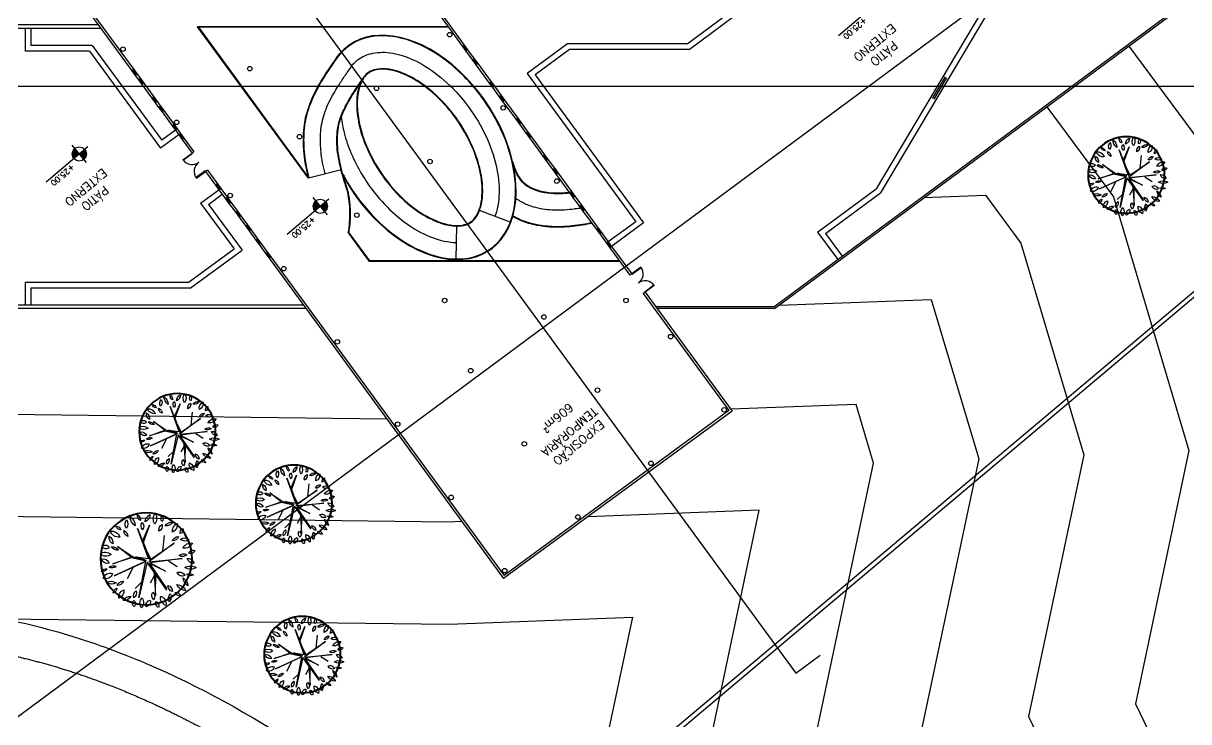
# Model space of a CAD drawing. Header units: millimetres. Extents: x 55520 to 96084, y -58491 to -49645.
# Drawn here: x 59529.3 to 59632.2, y -58314.1 to -58252.5 of the extents above; entities that cross this region are included whole.
import ezdxf
from ezdxf.enums import TextEntityAlignment as Align

# ---------------------------------------------------------------- set-up
doc = ezdxf.new("R2010")
doc.units = ezdxf.units.MM
for name, color, linetype in [('Alvenaria Corte', 30, 'Continuous'), ('Alvenaria Vista', 40, 'Continuous'), ('ARQ-COTAS', 1, 'Continuous'), ('ARQ-SÍMBOLOS', 2, 'Continuous'), ('ARQ-TEXTO2', 2, 'Continuous'), ('ARQ-TEXTO3', 3, 'Continuous'), ('Caminhos Principais', 13, 'Continuous'), ('Cinza', 9, 'Continuous'), ('Curvas de Nível', 10, 'Continuous'), ('Esquadrias', 241, 'Continuous'), ('Linha Fina', 100, 'Continuous'), ('Pilares', 181, 'Continuous'), ('Árvores Existentes', 114, 'Continuous')]:
    doc.layers.add(name, color=color, linetype=linetype)
doc.styles.add('ROMANS', font='romans.shx')

# ---------------------------------------------------------------- blocks, each defined once
blk = doc.blocks.new('tree 17')
at = {"color": 0, "linetype": 'ByBlock'}
for p, q in [((-0.215, 1.813), (-0.082, 0.152)), ((-0.033, 0.269), (-0.182, 1.747)), ((-0.182, 1.747), (-0.149, 0.772)), ((-0.082, 0.152), (-1.511, 1.221)), ((-1.511, 1.221), (-0.099, 0.075)), ((-0.149, 0.772), (-0.808, 1.664)), ((-0.808, 1.664), (-0.082, 0.822)), ((0.765, 0.778), (0.909, 1.26)), ((-0.89, 0.728), (-1.344, 0.756)), ((-0.082, 0.822), (-0.619, 1.038)), ((0.327, 1.071), (-0.033, 0.269)), ((0.001, 0.186), (1.346, 1.116)), ((1.346, 1.116), (0.017, 0.269)), ((0.017, 0.269), (0.327, 1.071)), ((-0.099, 0.075), (-1.738, -0.385)), ((-1.738, -0.385), (-0.082, 0.075)), ((-0.719, -0.113), (-1.344, 0.152)), ((-0.082, 0.075), (-0.542, -0.512)), ((-0.431, -0.496), (-0.049, 0.058)), ((-0.049, 0.058), (-0.326, -0.401)), ((-0.326, -0.401), (0.084, 0.058)), ((1.54, 0.285), (0.001, 0.186)), ((0.084, 0.058), (0.626, -1.404)), ((0.626, -1.404), (0.1, 0.136)), ((0.1, 0.136), (0.444, -0.795)), ((0.15, 0.152), (1.54, 0.285)), ((0.361, -0.684), (0.15, 0.152)), ((0.865, 0.224), (1.418, -0.302)), ((-0.542, -0.512), (-1.411, -0.878)), ((-1.411, -0.878), (-0.509, -0.545)), ((-0.686, -1.37), (-0.431, -0.496)), ((-0.509, -0.545), (-0.686, -1.37)), ((1.18, -1.16), (0.361, -0.684)), ((0.444, -0.795), (1.18, -1.16))]:
    blk.add_line(p, q, dxfattribs=at)
for points in [[(-0.733, 2.356, 0.375302), (-0.637, 1.847)], [(-0.637, 1.847, 0.375302), (-0.733, 2.356)], [(-0.191, 2.048, 0.30277), (-0.499, 2.346)], [(-0.499, 2.346, 0.30277), (-0.191, 2.048)], [(0.106, 2.463, 0.350689), (0.021, 2.165)], [(0.021, 2.165, 0.350689), (0.106, 2.463)], [(0.478, 2.441, 0.27027), (0.329, 1.921)], [(0.329, 1.921, 0.27027), (0.478, 2.441)], [(0.711, 2.314, 0.218613), (0.775, 1.868)], [(0.775, 1.868, 0.218613), (0.711, 2.314)], [(-1.147, 1.666, 0.420523), (-1.518, 1.793)], [(-1.518, 1.793, 0.420523), (-1.147, 1.666)], [(-1.072, 2.208, 0.45154), (-0.987, 1.9)], [(-0.987, 1.9, 0.45154), (-1.072, 2.208)], [(-1.009, 1.762, 0.408258), (-0.807, 1.454)], [(-0.807, 1.454, 0.408258), (-1.009, 1.762)], [(-0.053, 2.048, 0.340953), (-0.032, 1.666)], [(-0.032, 1.666, 0.340953), (-0.053, 2.048)], [(0.913, 1.836, 0.440076), (0.722, 1.485)], [(0.722, 1.485, 0.440076), (0.913, 1.836)], [(1.253, 2.091, 0.288468), (1.019, 1.847)], [(1.019, 1.847, 0.288468), (1.253, 2.091)], [(1.592, 1.9, 0.268637), (1.168, 1.539)], [(1.168, 1.539, 0.268637), (1.592, 1.9)], [(-1.954, 1.39, 0.525994), (-1.773, 1.167)], [(-1.773, 1.167, 0.525994), (-1.954, 1.39)], [(-1.391, 1.326, 0.363335), (-1.731, 1.687)], [(-1.731, 1.687, 0.363335), (-1.391, 1.326)], [(1.645, 1.666, 0.386862), (1.539, 1.273)], [(1.539, 1.273, 0.386862), (1.645, 1.666)], [(2.07, 1.22, 0.443589), (1.773, 1.124)], [(1.773, 1.124, 0.443589), (2.07, 1.22)], [(-1.816, 0.445, 0.362144), (-2.272, 0.604)], [(-2.272, 0.604, 0.362144), (-1.816, 0.445)], [(-1.752, 0.923, 0.295875), (-2.177, 0.827)], [(-2.177, 0.827, 0.295875), (-1.752, 0.923)], [(-1.38, 0.88, 0.343163), (-1.699, 1.061)], [(-1.699, 1.061, 0.343163), (-1.38, 0.88)], [(1.645, 1.124, 0.341117), (1.327, 0.912)], [(1.327, 0.912, 0.341117), (1.645, 1.124)], [(2.229, 0.869, 0.343561), (1.709, 0.753)], [(1.709, 0.753, 0.343561), (2.229, 0.869)], [(2.198, 0.625, 0.38021), (1.89, 0.349)], [(1.89, 0.349, 0.38021), (2.198, 0.625)], [(-2.017, 0.169, 0.288328), (-2.325, 0.243)], [(-2.325, 0.243, 0.288328), (-2.017, 0.169)], [(-1.561, 0.115, 0.309468), (-1.932, 0.084)], [(-1.932, 0.084, 0.309468), (-1.561, 0.115)], [(1.9, 0.179, 0.326555), (1.539, 0.147)], [(1.539, 0.147, 0.326555), (1.9, 0.179)], [(2.325, 0.02, 0.383832), (2.06, 0.115)], [(2.06, 0.115, 0.383832), (2.325, 0.02)], [(-1.89, -0.054, 0.289447), (-2.23, -0.373)], [(-2.23, -0.373, 0.289447), (-1.89, -0.054)], [(-1.731, -0.511, 0.447347), (-2.23, -0.628)], [(-2.23, -0.628, 0.447347), (-1.731, -0.511)], [(2.134, -0.532, 0.317134), (1.741, -0.649)], [(1.741, -0.649, 0.317134), (2.134, -0.532)], [(2.272, -0.352, 0.351781), (1.826, -0.171)], [(1.826, -0.171, 0.351781), (2.272, -0.352)], [(-1.784, -0.862, 0.306984), (-2.081, -0.947)], [(-2.081, -0.947, 0.306984), (-1.784, -0.862)], [(-1.529, -1, 0.414115), (-1.688, -1.403)], [(-1.688, -1.403, 0.414115), (-1.529, -1)], [(-1.37, -0.67, 0.315606), (-1.656, -0.851)], [(-1.656, -0.851, 0.315606), (-1.37, -0.67)], [(1.677, -0.787, 0.340003), (1.338, -0.639)], [(1.338, -0.639, 0.340003), (1.677, -0.787)], [(1.762, -1.425, 0.316942), (1.412, -1.032)], [(1.412, -1.032, 0.316942), (1.762, -1.425)], [(1.752, -0.904, 0.40592), (1.943, -1.106)], [(1.943, -1.106, 0.40592), (1.752, -0.904)], [(-1.179, -1.276, 0.365918), (-1.582, -1.637)], [(-1.582, -1.637, 0.365918), (-1.179, -1.276)], [(-1.03, -1.605, 0.559657), (-1.264, -1.839)], [(-1.264, -1.839, 0.559657), (-1.03, -1.605)], [(-0.765, -1.191, 0.285981), (-0.934, -1.552)], [(-0.934, -1.552, 0.285981), (-0.765, -1.191)], [(-0.786, -1.616, 0.321275), (-0.68, -2.019)], [(-0.68, -2.019, 0.321275), (-0.786, -1.616)], [(-0.308, -1.648, 0.362047), (-0.478, -2.168)], [(-0.478, -2.168, 0.362047), (-0.308, -1.648)], [(0.01, -1.414, 0.328832), (0.042, -1.764)], [(0.042, -1.764, 0.328832), (0.01, -1.414)], [(0.616, -1.584, 0.235997), (0.722, -2.094)], [(0.722, -2.094, 0.235997), (0.616, -1.584)], [(0.786, -1.201, 0.368927), (0.987, -1.499)], [(0.987, -1.499, 0.368927), (0.786, -1.201)], [(0.987, -1.626, 0.337084), (1.062, -1.924)], [(1.062, -1.924, 0.337084), (0.987, -1.626)], [(1.529, -1.541, 0.303563), (1.125, -1.414)], [(1.125, -1.414, 0.303563), (1.529, -1.541)], [(-0.043, -1.881, 0.345907), (-0.106, -2.179)], [(-0.106, -2.179, 0.345907), (-0.043, -1.881)], [(0.212, -1.775, 0.339938), (0.488, -2.072)], [(0.488, -2.072, 0.339938), (0.212, -1.775)]]:
    blk.add_lwpolyline(points, format="xyb")
at = {"lineweight": 40}
blk.add_circle((0, 0), 2.242, dxfattribs=at)
blk = doc.blocks.new('Nível_Planta')
at = {"layer": 'ARQ-SÍMBOLOS', "ltscale": 0.1}
h = blk.add_hatch(color=1, dxfattribs=at)
h.dxf.hatch_style = 1
h.paths.add_polyline_path([(-0.25, 0), (0, 0), (0, 0.25, 0.414214)])
h.paths.add_polyline_path([(0.25, 0), (0, 0), (0, -0.25, 0.414214)])
at = {"layer": 'ARQ-SÍMBOLOS', "color": 1}
for p, q in [((1.535, 0), (-0.4, 0)), ((0, 0.4), (0, -0.4))]:
    blk.add_line(p, q, dxfattribs=at)
at = {"layer": 'ARQ-SÍMBOLOS', "color": 1, "ltscale": 0.1}
blk.add_line((-0.25, 0), (0.25, 0), dxfattribs=at)
at = {"layer": 'ARQ-SÍMBOLOS', "color": 1}
blk.add_circle((0, 0), 0.25, dxfattribs=at)
at = {"layer": 'ARQ-TEXTO2', "style": 'ROMANS'}
blk.add_attdef('NIVEL-ACABADO', text='', height=0.2, dxfattribs=at).set_placement((0.432, 0.034), align=Align.BOTTOM_LEFT)

msp = doc.modelspace()

# ---------------------------------------------------------------- linework, layer by layer
at = {"layer": 'Alvenaria Corte'}
for p, q in [((59708.453, -58212.38), (59572.467, -58326.79)), ((59708.709, -58212.687), (59573.031, -58326.838)), ((59530.358, -58245.003), (59538.926, -58256.701)), ((59530.52, -58244.884), (59539.088, -58256.582)), ((59566.064, -58251.781), (59568.096, -58254.556)), ((59566.225, -58251.663), (59568.257, -58254.438)), ((59568.257, -58254.438), (59568.096, -58254.556)), ((59568.552, -58254.841), (59568.391, -58254.959)), ((59568.391, -58254.959), (59568.982, -58255.766)), ((59568.552, -58254.841), (59569.143, -58255.648)), ((59569.143, -58255.648), (59568.982, -58255.766)), ((59569.439, -58256.051), (59569.277, -58256.169)), ((59569.277, -58256.169), (59570.459, -58257.783)), ((59569.439, -58256.051), (59570.62, -58257.665)), ((59539.088, -58256.582), (59538.926, -58256.701)), ((59539.383, -58256.986), (59539.222, -58257.104)), ((59539.222, -58257.104), (59539.517, -58257.507)), ((59539.383, -58256.986), (59539.678, -58257.389)), ((59539.678, -58257.389), (59539.517, -58257.507)), ((59539.974, -58257.792), (59539.813, -58257.911)), ((59539.813, -58257.911), (59540.699, -58259.121)), ((59539.974, -58257.792), (59540.86, -58259.003)), ((59570.62, -58257.665), (59570.459, -58257.783)), ((59570.916, -58258.068), (59570.755, -58258.186)), ((59570.755, -58258.186), (59571.345, -58258.993)), ((59570.916, -58258.068), (59571.507, -58258.875)), ((59540.86, -58259.003), (59540.699, -58259.121)), ((59541.156, -58259.406), (59540.994, -58259.524)), ((59541.156, -58259.406), (59541.451, -58259.809)), ((59571.507, -58258.875), (59571.345, -58258.993)), ((59571.802, -58259.278), (59571.641, -58259.396)), ((59571.641, -58259.396), (59572.823, -58261.01)), ((59571.802, -58259.278), (59572.984, -58260.892)), ((59540.994, -58259.524), (59541.29, -58259.928)), ((59541.451, -58259.809), (59541.29, -58259.928)), ((59541.746, -58260.213), (59541.585, -58260.331)), ((59541.585, -58260.331), (59542.471, -58261.541)), ((59541.746, -58260.213), (59542.633, -58261.423)), ((59542.633, -58261.423), (59542.471, -58261.541)), ((59572.984, -58260.892), (59572.823, -58261.01)), ((59573.279, -58261.295), (59573.118, -58261.413)), ((59573.118, -58261.413), (59573.709, -58262.22)), ((59573.279, -58261.295), (59573.87, -58262.102)), ((59542.928, -58261.826), (59542.767, -58261.944)), ((59542.767, -58261.944), (59543.062, -58262.348)), ((59542.928, -58261.826), (59543.224, -58262.23)), ((59543.224, -58262.23), (59543.062, -58262.348)), ((59573.87, -58262.102), (59573.709, -58262.22)), ((59574.166, -58262.505), (59574.004, -58262.623)), ((59574.166, -58262.505), (59575.347, -58264.119)), ((59543.519, -58262.633), (59543.358, -58262.751)), ((59543.358, -58262.751), (59544.244, -58263.961)), ((59543.519, -58262.633), (59544.405, -58263.843)), ((59574.004, -58262.623), (59575.186, -58264.237)), ((59544.405, -58263.843), (59544.244, -58263.961)), ((59575.347, -58264.119), (59575.186, -58264.237)), ((59575.643, -58264.522), (59575.482, -58264.64)), ((59575.643, -58264.522), (59576.234, -58265.329)), ((59545.587, -58265.457), (59545.426, -58265.575)), ((59545.426, -58265.575), (59546.312, -58266.785)), ((59545.587, -58265.457), (59546.474, -58266.667)), ((59575.482, -58264.64), (59576.072, -58265.447)), ((59576.234, -58265.329), (59576.072, -58265.447)), ((59546.474, -58266.667), (59546.312, -58266.785)), ((59576.529, -58265.732), (59576.368, -58265.85)), ((59576.368, -58265.85), (59577.55, -58267.464)), ((59576.529, -58265.732), (59577.711, -58267.346)), ((59546.769, -58267.07), (59546.608, -58267.188)), ((59546.608, -58267.188), (59547.199, -58267.995)), ((59546.769, -58267.07), (59547.36, -58267.877)), ((59577.711, -58267.346), (59577.55, -58267.464)), ((59547.36, -58267.877), (59547.199, -58267.995)), ((59547.655, -58268.28), (59547.494, -58268.399)), ((59547.494, -58268.399), (59548.085, -58269.205)), ((59547.655, -58268.28), (59548.246, -58269.087)), ((59578.006, -58267.749), (59577.845, -58267.867)), ((59577.845, -58267.867), (59578.436, -58268.674)), ((59578.006, -58267.749), (59578.597, -58268.556)), ((59578.597, -58268.556), (59578.436, -58268.674)), ((59548.246, -58269.087), (59548.085, -58269.205)), ((59548.542, -58269.491), (59548.38, -58269.609)), ((59548.38, -58269.609), (59548.971, -58270.415)), ((59548.542, -58269.491), (59549.133, -58270.297)), ((59578.893, -58268.959), (59578.731, -58269.077)), ((59578.731, -58269.077), (59579.913, -58270.691)), ((59578.893, -58268.959), (59580.075, -58270.573)), ((59549.133, -58270.297), (59548.971, -58270.415)), ((59549.428, -58270.701), (59549.267, -58270.819)), ((59549.428, -58270.701), (59550.019, -58271.507)), ((59580.075, -58270.573), (59579.913, -58270.691)), ((59549.267, -58270.819), (59549.857, -58271.626)), ((59550.019, -58271.507), (59549.857, -58271.626)), ((59580.37, -58270.976), (59580.209, -58271.094)), ((59580.209, -58271.094), (59580.799, -58271.901)), ((59580.37, -58270.976), (59580.961, -58271.783)), ((59580.961, -58271.783), (59580.799, -58271.901)), ((59550.314, -58271.911), (59550.153, -58272.029)), ((59550.153, -58272.029), (59550.744, -58272.836)), ((59550.314, -58271.911), (59550.905, -58272.718)), ((59550.905, -58272.718), (59550.744, -58272.836)), ((59581.256, -58272.186), (59581.095, -58272.304)), ((59581.095, -58272.304), (59582.868, -58274.725)), ((59581.256, -58272.186), (59583.029, -58274.606)), ((59551.201, -58273.121), (59551.039, -58273.239)), ((59551.039, -58273.239), (59571.72, -58301.476)), ((59551.201, -58273.121), (59571.763, -58301.196)), ((59583.029, -58274.606), (59582.868, -58274.725)), ((59584.211, -58276.22), (59584.049, -58276.338)), ((59584.049, -58276.338), (59591.609, -58286.66)), ((59584.211, -58276.22), (59591.889, -58286.704)), ((59591.889, -58286.704), (59571.72, -58301.476)), ((59591.609, -58286.66), (59571.763, -58301.196))]:
    msp.add_line(p, q, dxfattribs=at)
at = {"layer": 'Alvenaria Vista'}
for p, q in [((59595.636, -58277.663), (59640.119, -58244.717)), ((59535.969, -58252.663), (59526.523, -58252.663)), ((59544.792, -58252.863), (59554.525, -58266.152)), ((59566.856, -58252.863), (59544.792, -58252.863)), ((59554.525, -58266.152), (59557.43, -58265.403)), ((59569.562, -58268.992), (59572.37, -58270.048)), ((59567.582, -58270.345), (59567.516, -58273.344)), ((59558.068, -58270.989), (59559.88, -58273.463)), ((59581.944, -58273.463), (59559.88, -58273.463)), ((59554.28, -58277.663), (59498.524, -58277.663)), ((59595.636, -58277.663), (59585.268, -58277.663))]:
    msp.add_line(p, q, dxfattribs=at)
at = {"layer": 'Alvenaria Vista', "color": 1}
for p, q in [((59587.931, -58254.313), (59593.928, -58249.872)), ((59588.096, -58254.813), (59594.627, -58249.976)), ((59613.898, -58251.507), (59604.593, -58267.109)), ((59614.276, -58251.849), (59604.971, -58267.451)), ((59529.523, -58252.966), (59529.523, -58254.963)), ((59530.023, -58252.966), (59530.023, -58254.463)), ((59577.366, -58254.313), (59573.812, -58256.945)), ((59587.931, -58254.313), (59577.366, -58254.313)), ((59535.175, -58254.963), (59529.523, -58254.963)), ((59535.428, -58254.463), (59530.023, -58254.463)), ((59535.175, -58254.963), (59541.449, -58263.53)), ((59535.428, -58254.463), (59541.557, -58262.831)), ((59568.096, -58254.556), (59568.391, -58254.959)), ((59568.257, -58254.438), (59568.552, -58254.841)), ((59577.531, -58254.813), (59574.51, -58257.051)), ((59588.096, -58254.813), (59577.531, -58254.813)), ((59568.982, -58255.766), (59569.277, -58256.169)), ((59569.143, -58255.648), (59569.439, -58256.051)), ((59538.926, -58256.701), (59539.222, -58257.104)), ((59539.088, -58256.582), (59539.383, -58256.986)), ((59539.678, -58257.389), (59539.974, -58257.792)), ((59573.812, -58256.945), (59583.381, -58270.01)), ((59574.51, -58257.051), (59584.08, -58270.118)), ((59539.517, -58257.507), (59539.813, -58257.911)), ((59570.459, -58257.783), (59570.755, -58258.186)), ((59570.62, -58257.665), (59570.916, -58258.068)), ((59540.699, -58259.121), (59540.994, -58259.524)), ((59540.86, -58259.003), (59541.156, -58259.406)), ((59571.345, -58258.993), (59571.641, -58259.396)), ((59571.507, -58258.875), (59571.802, -58259.278)), ((59541.29, -58259.928), (59541.585, -58260.331)), ((59541.451, -58259.809), (59541.746, -58260.213)), ((59542.633, -58261.423), (59542.928, -58261.826)), ((59572.823, -58261.01), (59573.118, -58261.413)), ((59572.984, -58260.892), (59573.279, -58261.295)), ((59543.062, -58262.348), (59541.449, -58263.53)), ((59542.767, -58261.944), (59541.557, -58262.831)), ((59542.471, -58261.541), (59542.767, -58261.944)), ((59543.062, -58262.348), (59543.358, -58262.751)), ((59543.224, -58262.23), (59543.519, -58262.633)), ((59573.709, -58262.22), (59574.004, -58262.623)), ((59573.87, -58262.102), (59574.166, -58262.505)), ((59575.186, -58264.237), (59575.482, -58264.64)), ((59575.347, -58264.119), (59575.643, -58264.522)), ((59576.072, -58265.447), (59576.368, -58265.85)), ((59576.234, -58265.329), (59576.529, -58265.732)), ((59546.474, -58266.667), (59546.769, -58267.07)), ((59544.994, -58268.37), (59546.608, -58267.188)), ((59545.693, -58268.478), (59546.903, -58267.592)), ((59546.312, -58266.785), (59546.608, -58267.188)), ((59577.55, -58267.464), (59577.845, -58267.867)), ((59577.711, -58267.346), (59578.006, -58267.749)), ((59599.426, -58270.936), (59604.593, -58267.109)), ((59600.125, -58271.04), (59604.971, -58267.451)), ((59544.994, -58268.37), (59547.949, -58272.404)), ((59545.693, -58268.478), (59548.647, -58272.512)), ((59547.199, -58267.995), (59547.494, -58268.399)), ((59547.36, -58267.877), (59547.655, -58268.28)), ((59578.436, -58268.674), (59578.731, -58269.077)), ((59578.597, -58268.556), (59578.893, -58268.959)), ((59548.085, -58269.205), (59548.38, -58269.609)), ((59548.246, -58269.087), (59548.542, -58269.491)), ((59548.971, -58270.415), (59549.267, -58270.819)), ((59549.133, -58270.297), (59549.428, -58270.701)), ((59579.913, -58270.691), (59580.209, -58271.094)), ((59580.075, -58270.573), (59580.37, -58270.976)), ((59583.381, -58270.01), (59580.961, -58271.783)), ((59584.08, -58270.118), (59581.256, -58272.186)), ((59549.857, -58271.626), (59550.153, -58272.029)), ((59550.019, -58271.507), (59550.314, -58271.911)), ((59580.961, -58271.783), (59581.256, -58272.186)), ((59599.426, -58270.936), (59601.212, -58273.347)), ((59600.125, -58271.04), (59601.613, -58273.049)), ((59543.908, -58275.363), (59547.949, -58272.404)), ((59544.072, -58275.863), (59548.647, -58272.512)), ((59550.744, -58272.836), (59551.039, -58273.239)), ((59550.905, -58272.718), (59551.201, -58273.121)), ((59580.799, -58271.901), (59581.095, -58272.304)), ((59543.908, -58275.363), (59529.523, -58275.363)), ((59529.523, -58275.363), (59529.523, -58277.363)), ((59544.072, -58275.863), (59530.023, -58275.863)), ((59530.023, -58275.863), (59530.023, -58277.363))]:
    msp.add_line(p, q, dxfattribs=at)
at = {"layer": 'Alvenaria Vista'}
msp.add_ellipse((59564.323, -58263.457), major_axis=(6.189, -9.043), ratio=0.6461553, start_param=5.8535975, end_param=9.589661, dxfattribs=at)
at = {"layer": 'Alvenaria Vista', "color": 1}
msp.add_ellipse((59564.323, -58263.457), major_axis=(6.189, -9.043), ratio=0.6461553, start_param=4.5586121, end_param=5.8535952, dxfattribs=at)
at = {"layer": 'Alvenaria Vista'}
for points, knots in [([(59423.514, -58311.52), (59463.082, -58259.782), (59502.65, -58208.044), (59542.218, -58156.306), (59549.466, -58148.997), (59556.714, -58141.688), (59563.963, -58134.379), (59574.888, -58128.113), (59585.813, -58121.848), (59596.738, -58115.583), (59607.709, -58116.358), (59618.68, -58117.133), (59629.651, -58117.909), (59666.163, -58161.681), (59702.675, -58205.453), (59739.187, -58249.224), (59752.038, -58263.689), (59764.89, -58278.154), (59777.742, -58292.618)], [20.3224163, 20.3224163, 20.3224163, 20.3224163, 21.3053757, 21.3053757, 21.3053757, 22.3053757, 22.3053757, 22.3053757, 23.3053757, 23.3053757, 23.3053757, 24.3053757, 24.3053757, 24.3053757, 25.3053757, 25.3053757, 25.3053757, 25.5933686, 25.5933686, 25.5933686, 25.5933686]), ([(59554.525, -58266.152), (59554.409, -58265.701), (59554.014, -58263.928), (59553.952, -58259.854), (59556.007, -58256.958), (59557.259, -58255.193)], [2.2272019, 2.2272019, 2.2272019, 2.2272019, 3.6252369, 7.661855, 13.9595867, 13.9595867, 13.9595867, 13.9595867]), ([(59568.818, -58270.024), (59568.949, -58269.935), (59569.068, -58269.826), (59569.299, -58269.536), (59569.412, -58269.353), (59569.611, -58268.886), (59569.697, -58268.601), (59569.813, -58267.934), (59569.842, -58267.551), (59569.818, -58266.463), (59569.703, -58265.7), (59569.251, -58264.102), (59568.914, -58263.268), (59568.05, -58261.646), (59567.523, -58260.86), (59566.347, -58259.438), (59565.699, -58258.802), (59564.376, -58257.758), (59563.703, -58257.35), (59562.449, -58256.789), (59561.872, -58256.638), (59561.043, -58256.552), (59560.746, -58256.569), (59560.263, -58256.664), (59560.076, -58256.739), (59559.752, -58256.931), (59559.611, -58257.05), (59559.384, -58257.33), (59559.295, -58257.464), (59559.212, -58257.628)], [0, 0, 0, 0, 0.1952925, 0.1952925, 0.3905849, 0.3905849, 0.5858774, 0.5858774, 0.7811698, 0.7811698, 1.0909586, 1.0909586, 1.4007473, 1.4007473, 1.7105361, 1.7105361, 2.0203248, 2.0203248, 2.3301135, 2.3301135, 2.6399023, 2.6399023, 2.8700054, 2.8700054, 3.1001084, 3.1001084, 3.3302115, 3.3302115, 3.4829509, 3.4829509, 3.4829509, 3.4829509]), ([(59558.018, -58267.383), (59557.914, -58267.054), (59557.814, -58266.736), (59557.534, -58265.813), (59557.376, -58265.237), (59557.195, -58264.353), (59557.143, -58264.026), (59557.075, -58263.372), (59557.059, -58263.049), (59557.066, -58262.349), (59557.1, -58261.979), (59557.198, -58261.455), (59557.24, -58261.28), (59557.351, -58260.914), (59557.418, -58260.726), (59557.743, -58259.932), (59558.112, -58259.277), (59558.771, -58258.265), (59558.986, -58257.952), (59559.212, -58257.628)], [0, 0, 0, 0, 1.0351752, 1.0351752, 3.1055256, 3.1055256, 4.393103, 4.393103, 5.6806805, 5.6806805, 7.3018383, 7.3018383, 8.201306, 8.201306, 9.1007737, 9.1007737, 11.9020301, 11.9020301, 13.1095036, 13.1095036, 13.1095036, 13.1095036]), ([(59567.582, -58270.345), (59567.603, -58270.345), (59567.625, -58270.345), (59567.975, -58270.342), (59568.235, -58270.29), (59568.587, -58270.163), (59568.707, -58270.1), (59568.818, -58270.024)], [3.32934746, 3.32934746, 3.32934746, 3.32934746, 3.34526038, 3.34526038, 3.59022178, 3.59022178, 3.75508746, 3.75508746, 3.75508746, 3.75508746])]:
    msp.add_open_spline(points, degree=3, knots=knots, dxfattribs=at)
at = {"layer": 'Alvenaria Vista', "color": 100}
for points, knots in [([(59557.537, -58265.8), (59557.572, -58265.867), (59557.608, -58265.933), (59557.645, -58266), (59558.02, -58266.686), (59558.448, -58267.353), (59559.782, -58269.142), (59560.79, -58270.179), (59562.937, -58271.849), (59564.076, -58272.482), (59566.306, -58273.245), (59567.396, -58273.375), (59569.359, -58273.117), (59570.231, -58272.729), (59571.626, -58271.495), (59572.149, -58270.648), (59572.766, -58268.623), (59572.858, -58267.444), (59572.594, -58264.939), (59572.237, -58263.613), (59571.13, -58261.022), (59570.38, -58259.757), (59568.603, -58257.485), (59567.576, -58256.478), (59565.407, -58254.881), (59564.265, -58254.291), (59562.045, -58253.617), (59560.968, -58253.534), (59559.045, -58253.883), (59558.2, -58254.316), (59557.452, -58255.054), (59557.373, -58255.138), (59557.297, -58255.226)], [4.5376808, 4.5376808, 4.5376808, 4.5376808, 4.5586121, 4.5586121, 4.5586121, 4.7750014, 4.7750014, 5.1721587, 5.1721587, 5.5693161, 5.5693161, 5.9664735, 5.9664735, 6.3636308, 6.3636308, 6.7607882, 6.7607882, 7.1579456, 7.1579456, 7.555103, 7.555103, 7.9522603, 7.9522603, 8.3494177, 8.3494177, 8.7465751, 8.7465751, 9.1437324, 9.1437324, 9.5408898, 9.5408898, 9.589661, 9.589661, 9.589661, 9.589661]), ([(59554.574, -58266.139), (59554.488, -58265.808), (59554.411, -58265.474), (59554.214, -58264.461), (59554.131, -58263.767), (59554.098, -58262.384), (59554.147, -58261.694), (59554.536, -58259.701), (59555.14, -58258.483), (59556.321, -58256.601), (59556.81, -58255.912), (59557.3, -58255.222)], [2.2272019, 2.2272019, 2.2272019, 2.2272019, 3.2571945, 3.2571945, 5.3171798, 5.3171798, 7.377165, 7.377165, 11.4971356, 11.4971356, 13.9595867, 13.9595867, 13.9595867, 13.9595867]), ([(59557.096, -58258.093), (59557.122, -58258.053), (59557.147, -58258.012), (59557.173, -58257.972), (59557.183, -58257.957), (59557.193, -58257.941), (59557.203, -58257.926), (59557.382, -58257.645), (59557.572, -58257.362), (59557.984, -58256.764), (59558.207, -58256.449), (59558.434, -58256.129), (59558.692, -58255.846), (59558.984, -58255.623), (59559.737, -58255.236), (59560.228, -58255.103), (59561.365, -58255.046), (59562.01, -58255.125), (59563.387, -58255.536), (59564.119, -58255.867), (59565.578, -58256.767), (59566.304, -58257.336), (59567.02, -58258.029), (59567.053, -58258.061), (59567.085, -58258.093)], [9.2488343, 9.2488343, 9.2488343, 9.2488343, 9.3992546, 9.3992546, 9.3992546, 9.4568526, 9.4568526, 9.4568526, 10.5060027, 10.5060027, 11.6515552, 11.6515552, 11.6515552, 11.8838102, 11.8838102, 12.1796851, 12.1796851, 12.4755599, 12.4755599, 12.7714347, 12.7714347, 13.0673095, 13.0673095, 13.0814385, 13.0814385, 13.0814385, 13.0814385]), ([(59568.846, -58270.066), (59568.986, -58269.97), (59569.113, -58269.853), (59569.381, -58269.51), (59569.519, -58269.266), (59569.746, -58268.623), (59569.833, -58268.224), (59569.902, -58267.293), (59569.885, -58266.762), (59569.722, -58265.616), (59569.577, -58265.002), (59569.156, -58263.748), (59568.882, -58263.108), (59568.061, -58261.551), (59567.445, -58260.652), (59566.143, -58259.156), (59565.474, -58258.534), (59564.188, -58257.582), (59563.573, -58257.228), (59562.497, -58256.766), (59562.028, -58256.632), (59561.235, -58256.507), (59560.907, -58256.508), (59560.366, -58256.581), (59560.155, -58256.651), (59559.797, -58256.836), (59559.647, -58256.949), (59559.386, -58257.238), (59559.272, -58257.399), (59559.168, -58257.605)], [0, 0, 0, 0, 0.2026562, 0.2026562, 0.4410787, 0.4410787, 0.6795013, 0.6795013, 0.9179238, 0.9179238, 1.1563463, 1.1563463, 1.3947688, 1.3947688, 1.7482413, 1.7482413, 2.0622137, 2.0622137, 2.3460166, 2.3460166, 2.5946781, 2.5946781, 2.8277641, 2.8277641, 3.06085, 3.06085, 3.293936, 3.293936, 3.4829509, 3.4829509, 3.4829509, 3.4829509]), ([(59555.978, -58265.777), (59555.893, -58265.45), (59555.819, -58265.126), (59555.664, -58264.308), (59555.601, -58263.81), (59555.549, -58262.823), (59555.56, -58262.336), (59555.645, -58261.592), (59555.691, -58261.321), (59555.815, -58260.797), (59555.894, -58260.536), (59556.178, -58259.753), (59556.432, -58259.228), (59556.849, -58258.496), (59556.97, -58258.295), (59557.097, -58258.093)], [0, 0, 0, 0, 1.0928446, 1.0928446, 2.7754715, 2.7754715, 4.4580984, 4.4580984, 5.4660825, 5.4660825, 6.4740665, 6.4740665, 8.4900346, 8.4900346, 9.2485837, 9.2485837, 9.2485837, 9.2485837]), ([(59557.97, -58267.398), (59557.864, -58267.063), (59557.762, -58266.739), (59557.478, -58265.797), (59557.317, -58265.21), (59557.138, -58264.316), (59557.088, -58263.989), (59556.992, -58263.031), (59556.998, -58262.42), (59557.102, -58261.678), (59557.139, -58261.489), (59557.234, -58261.117), (59557.293, -58260.928), (59557.438, -58260.537), (59557.523, -58260.337), (59557.833, -58259.683), (59558.104, -58259.209), (59558.651, -58258.352), (59558.903, -58257.982), (59559.171, -58257.599)], [0, 0, 0, 0, 1.0554864, 1.0554864, 3.1664592, 3.1664592, 4.4492423, 4.4492423, 6.9177904, 6.9177904, 7.8391965, 7.8391965, 8.7606025, 8.7606025, 9.6820086, 9.6820086, 11.6812758, 11.6812758, 13.1095036, 13.1095036, 13.1095036, 13.1095036]), ([(59559.059, -58257.849), (59558.972, -58258.068), (59558.897, -58258.327), (59558.754, -58259.131), (59558.732, -58259.753), (59558.883, -58261.139), (59559.056, -58261.901), (59559.601, -58263.461), (59559.972, -58264.258), (59560.951, -58265.91), (59561.587, -58266.753), (59562.883, -58268.118), (59563.527, -58268.668), (59564.775, -58269.524), (59565.379, -58269.838), (59566.49, -58270.259), (59566.994, -58270.363), (59567.831, -58270.414), (59568.159, -58270.363), (59568.582, -58270.222), (59568.72, -58270.152), (59568.846, -58270.066)], [1.0237897, 1.0237897, 1.0237897, 1.0237897, 1.196561, 1.196561, 1.4922129, 1.4922129, 1.7878648, 1.7878648, 2.0835167, 2.0835167, 2.4273976, 2.4273976, 2.7251807, 2.7251807, 3.0077124, 3.0077124, 3.2902442, 3.2902442, 3.5727759, 3.5727759, 3.7550875, 3.7550875, 3.7550875, 3.7550875]), ([(59567.085, -58258.093), (59567.169, -58258.175), (59567.251, -58258.259), (59567.333, -58258.344), (59567.887, -58258.918), (59568.406, -58259.551), (59569.433, -58261.032), (59569.917, -58261.896), (59570.683, -58263.646), (59570.965, -58264.532), (59571.306, -58266.228), (59571.365, -58267.038), (59571.28, -58268.426), (59571.155, -58269.017), (59570.966, -58269.52)], [13.0814497, 13.0814497, 13.0814497, 13.0814497, 13.1178005, 13.1178005, 13.1178005, 13.3631844, 13.3631844, 13.6590592, 13.6590592, 13.954934, 13.954934, 14.2508088, 14.2508088, 14.5192356, 14.5192356, 14.5192356, 14.5192356]), ([(59557.391, -58260.809), (59557.449, -58261.255), (59557.539, -58261.715), (59557.818, -58262.783), (59558.028, -58263.395), (59558.544, -58264.609), (59558.85, -58265.213), (59559.549, -58266.384), (59559.939, -58266.948), (59560.907, -58268.169), (59561.509, -58268.805), (59562.625, -58269.787), (59563.128, -58270.169), (59564.336, -58270.943), (59565.029, -58271.278), (59566.051, -58271.623), (59566.4, -58271.711), (59566.979, -58271.809), (59567.219, -58271.834), (59567.484, -58271.843), (59567.516, -58271.844), (59567.549, -58271.844)], [1.5171061, 1.5171061, 1.5171061, 1.5171061, 1.6773949, 1.6773949, 1.8825961, 1.8825961, 2.0877973, 2.0877973, 2.2929985, 2.2929985, 2.5582859, 2.5582859, 2.7644656, 2.7644656, 3.046364, 3.046364, 3.1970661, 3.1970661, 3.3108153, 3.3108153, 3.3269633, 3.3269633, 3.3269633, 3.3269633]), ([(59557.969, -58267.396), (59557.864, -58267.061), (59557.762, -58266.737), (59557.636, -58266.32), (59557.606, -58266.219), (59557.576, -58266.119)], [0.3908021, 0.3908021, 0.3908021, 0.3908021, 1.446383, 1.446383, 1.7907381, 1.7907381, 1.7907381, 1.7907381]), ([(59558.019, -58270.98), (59558.131, -58270.362), (59558.182, -58269.726), (59558.153, -58268.52), (59558.086, -58267.95), (59557.969, -58267.396)], [0, 0, 0, 0, 0.20413364, 0.20413364, 0.38809191, 0.38809191, 0.38809191, 0.38809191]), ([(59578.54, -58268.816), (59578.39, -58268.836), (59578.24, -58268.857), (59578.09, -58268.878), (59578.045, -58268.884), (59578.001, -58268.89), (59577.956, -58268.896), (59577.683, -58268.932), (59577.4, -58268.963), (59576.625, -58269.012), (59576.114, -58269.011), (59575.049, -58268.895), (59574.499, -58268.783), (59573.65, -58268.459), (59573.348, -58268.312), (59572.974, -58268.069), (59572.892, -58268.011), (59572.811, -58267.95)], [0.7013249, 0.7013249, 0.7013249, 0.7013249, 1.116115, 1.116115, 1.116115, 1.239355, 1.239355, 1.239355, 1.9889624, 1.9889624, 3.2229948, 3.2229948, 4.4570271, 4.4570271, 5.1446551, 5.1446551, 5.3410666, 5.3410666, 5.3410666, 5.3410666])]:
    msp.add_open_spline(points, degree=3, knots=knots, dxfattribs=at)
at = {"layer": 'Alvenaria Vista', "color": 1}
for points, knots in [([(59559.212, -58257.628), (59559.189, -58257.679), (59559.165, -58257.729), (59559.141, -58257.78), (59559.125, -58257.818), (59559.108, -58257.858), (59558.98, -58258.191), (59558.89, -58258.555), (59558.799, -58259.413), (59558.799, -58259.906), (59558.916, -58260.978), (59559.033, -58261.557), (59559.475, -58263.046), (59559.878, -58263.978), (59560.908, -58265.759), (59561.534, -58266.608), (59562.909, -58268.088), (59563.657, -58268.719), (59565.128, -58269.676), (59565.85, -58270.001), (59566.882, -58270.288), (59567.247, -58270.338), (59567.557, -58270.344), (59567.565, -58270.344), (59567.573, -58270.345), (59567.582, -58270.345)], [0, 0, 0, 0, 1, 1, 1, 1.0322168, 1.0322168, 1.2623198, 1.2623198, 1.4924229, 1.4924229, 1.722526, 1.722526, 2.0669692, 2.0669692, 2.4114125, 2.4114125, 2.7558557, 2.7558557, 3.100299, 3.100299, 3.3234415, 3.3234415, 3.3234415, 3.3293474, 3.3293474, 3.3293474, 3.3293474]), ([(59577.53, -58267.437), (59577.067, -58267.491), (59575.667, -58267.57), (59573.369, -58266.993), (59572.764, -58265.434), (59572.531, -58264.739)], [1.4693205, 1.4693205, 1.4693205, 1.4693205, 2.8720681, 5.6399402, 7.7234859, 7.7234859, 7.7234859, 7.7234859]), ([(59579.524, -58270.159), (59579.515, -58270.161), (59579.506, -58270.163), (59579.497, -58270.164), (59579.239, -58270.21), (59578.963, -58270.26), (59578.128, -58270.393), (59577.523, -58270.473), (59576.181, -58270.518), (59575.447, -58270.483), (59574.203, -58270.239), (59573.719, -58270.105), (59572.994, -58269.802), (59572.763, -58269.691), (59572.532, -58269.559)], [-0.0277131, -0.0277131, -0.0277131, -0.0277131, 0, 0, 0, 0.7947705, 0.7947705, 2.2468202, 2.2468202, 3.6988698, 3.6988698, 4.5723826, 4.5723826, 4.9737108, 4.9737108, 4.9737108, 4.9737108])]:
    msp.add_open_spline(points, degree=3, knots=knots, dxfattribs=at)
at = {"layer": 'Alvenaria Vista'}
msp.add_rational_spline([(59558.068, -58270.989), (59558.286, -58269.791), (59558.269, -58268.574), (59558.018, -58267.383), (59557.914, -58267.054), (59557.814, -58266.736), (59557.688, -58266.319), (59557.655, -58266.211), (59557.624, -58266.105)], [1, 0.987471090121, 0.987471090121, 1, 1, 1, 1, 1, 1], degree=3, knots=[0, 0, 0, 0, 0.3883558, 0.3883558, 0.3883558, 1.423531, 1.423531, 1.7907381, 1.7907381, 1.7907381, 1.7907381], dxfattribs=at)
at = {"layer": 'Alvenaria Vista', "color": 1}
msp.add_open_spline([(59579.515, -58270.11), (59579.506, -58270.112), (59579.497, -58270.113), (59579.488, -58270.115)], degree=3, dxfattribs=at)
at = {"layer": 'ARQ-COTAS'}
for p, q in [((59610.679, -58257.246), (59609.552, -58259.136)), ((59610.808, -58257.323), (59609.681, -58259.213))]:
    msp.add_line(p, q, dxfattribs=at)
for points in [[(59508.38, -58183.596), (59506.226, -58185.174), (59597.512, -58309.811), (59599.666, -58308.234)], [(59508.236, -58322.474), (59511.318, -58326.635), (59697.861, -58188.475), (59694.779, -58184.314)], [(59662.803, -58254.462), (59662.803, -58258.093), (59456.552, -58258.093), (59456.552, -58254.462)]]:
    msp.add_lwpolyline(points, dxfattribs=at)
at = {"layer": 'Caminhos Principais'}
msp.add_open_spline([(59468.795, -58267.126), (59467.074, -58277.437), (59465.303, -58287.871), (59462.064, -58302.337), (59461.1, -58306.296), (59459.873, -58310.782), (59459.725, -58311.313), (59459.575, -58311.845), (59460.331, -58311.742), (59461.086, -58311.637), (59463.238, -58311.326), (59464.634, -58311.114), (59467.067, -58310.718), (59468.105, -58310.541), (59470.198, -58310.171), (59471.252, -58309.977), (59474.432, -58309.38), (59476.577, -58308.957), (59483.073, -58307.668), (59487.485, -58306.78), (59496.424, -58305.227), (59500.95, -58304.562), (59510.087, -58303.766), (59514.699, -58303.635), (59521.304, -58304.085), (59523.282, -58304.301), (59526.537, -58304.816), (59527.816, -58305.06), (59530.362, -58305.632), (59531.622, -58305.96), (59535.362, -58307.058), (59537.8, -58307.942), (59544.907, -58310.966), (59549.409, -58313.482), (59557.995, -58319.209), (59562.079, -58322.421), (59569.854, -58329.27), (59573.546, -58332.909), (59580.692, -58340.52), (59584.122, -58344.49), (59590.662, -58352.484), (59593.774, -58356.511), (59602.016, -58367.471), (59606.955, -58374.37), (59616.869, -58387.609), (59621.844, -58393.948), (59628.317, -58401.129), (59629.525, -58402.426), (59632.002, -58405.006), (59633.266, -58406.285), (59635.553, -58408.553), (59636.566, -58409.542), (59637.591, -58410.532)], degree=3, knots=[0, 0, 0, 0, 31.4096718, 31.4096718, 43.1663985, 43.1663985, 44.747182, 44.747182, 44.747182, 47.0850167, 47.0850167, 51.4159509, 51.4159509, 54.6318345, 54.6318345, 57.8477182, 57.8477182, 64.2794854, 64.2794854, 77.14302, 77.14302, 90.0065545, 90.0065545, 102.8700891, 102.8700891, 108.357779, 108.357779, 111.9079407, 111.9079407, 115.4581024, 115.4581024, 122.5584259, 122.5584259, 136.6347641, 136.6347641, 150.7111024, 150.7111024, 164.7874406, 164.7874406, 179.4660261, 179.4660261, 194.1446116, 194.1446116, 219.5869132, 219.5869132, 245.0292148, 245.0292148, 250.783382, 250.783382, 256.5375492, 256.5375492, 261.0160037, 261.0160037, 261.0160037, 261.0160037], dxfattribs=at)
msp.add_rational_spline([(59465.536, -58268.429), (59464.665, -58273.632), (59463.775, -58278.853), (59461.998, -58288.385), (59461.138, -58292.69), (59459.149, -58301.676), (59458.003, -58306.366), (59456.688, -58311.031), (59456.687, -58311.033), (59456.687, -58311.034), (59456.686, -58311.036), (59456.549, -58311.524), (59456.412, -58312.011), (59456.274, -58312.498), (59456.088, -58313.161), (59456.238, -58313.833), (59456.69, -58314.353), (59457.142, -58314.873), (59457.786, -58315.115), (59458.469, -58315.023), (59458.971, -58314.954), (59459.474, -58314.886), (59459.976, -58314.818), (59459.977, -58314.818), (59459.978, -58314.818), (59459.979, -58314.817), (59462.007, -58314.542), (59464.035, -58314.246), (59467.684, -58313.66), (59469.305, -58313.38), (59472.577, -58312.785), (59474.225, -58312.471), (59479.194, -58311.503), (59482.544, -58310.823), (59489.29, -58309.517), (59492.688, -58308.892), (59500.813, -58307.621), (59505.554, -58307.059), (59514.191, -58306.689), (59518.089, -58306.766), (59523.63, -58307.383), (59525.292, -58307.634), (59528.599, -58308.285), (59530.241, -58308.686), (59533.478, -58309.627), (59535.076, -58310.165), (59539.806, -58311.969), (59542.874, -58313.419), (59548.837, -58316.718), (59551.733, -58318.567), (59560.553, -58324.852), (59566.176, -58329.837), (59573.459, -58337.181), (59575.446, -58339.29), (59579.301, -58343.551), (59581.169, -58345.705), (59586.627, -58352.212), (59590.069, -58356.609), (59600.566, -58370.477), (59607.208, -58379.944), (59616.065, -58391.342), (59618.039, -58393.81), (59621.79, -58398.303), (59623.557, -58400.343), (59626.633, -58403.728), (59627.922, -58405.098), (59630.557, -58407.816), (59631.898, -58409.161), (59633.929, -58411.159), (59634.604, -58411.817), (59635.283, -58412.473)], [1, 1, 1, 1, 1, 1, 1, 1, 1, 1, 1, 1, 1, 1, 0.919934982122, 0.919934982122, 1, 0.919934982122, 0.919934982122, 1, 1, 1, 1, 1, 1, 1, 1, 1, 1, 1, 1, 1, 1, 1, 1, 1, 1, 1, 1, 1, 1, 1, 1, 1, 1, 1, 1, 1, 1, 1, 1, 1, 1, 1, 1, 1, 1, 1, 1, 1, 1, 1, 1, 1, 1, 1, 1, 1, 1, 1, 1], degree=3, knots=[3.300707, 3.300707, 3.300707, 3.300707, 19.1462391, 19.1462391, 32.1447126, 32.1447126, 46.2232747, 46.2232747, 46.2232747, 46.228431, 46.228431, 46.228431, 47.6993674, 47.6993674, 47.6993674, 48.6896462, 48.6896462, 48.6896462, 49.679925, 49.679925, 49.679925, 51.2199004, 51.2199004, 51.2199004, 51.2231266, 51.2231266, 51.2231266, 57.4374364, 57.4374364, 62.3872551, 62.3872551, 67.3370738, 67.3370738, 77.2367112, 77.2367112, 87.1363486, 87.1363486, 100.8303464, 100.8303464, 112.0941348, 112.0941348, 116.9322561, 116.9322561, 121.7703773, 121.7703773, 126.6084985, 126.6084985, 136.2847409, 136.2847409, 145.9609833, 145.9609833, 166.6496983, 166.6496983, 174.7380565, 174.7380565, 182.8264147, 182.8264147, 199.0031311, 199.0031311, 233.856655, 233.856655, 243.7192597, 243.7192597, 252.2439902, 252.2439902, 258.2313246, 258.2313246, 264.218659, 264.218659, 267.1683497, 267.1683497, 267.1683497, 267.1683497], dxfattribs=at)
at = {"layer": 'Cinza'}
for points, knots in [([(59577.536, -58267.487), (59577.271, -58267.518), (59577.003, -58267.539), (59576.366, -58267.559), (59575.991, -58267.545), (59575.238, -58267.448), (59574.864, -58267.365), (59574.22, -58267.128), (59573.943, -58266.986), (59573.473, -58266.633), (59573.28, -58266.423), (59572.961, -58265.945), (59572.832, -58265.68), (59572.634, -58265.192), (59572.558, -58264.974), (59572.484, -58264.755)], [1.4693205, 1.4693205, 1.4693205, 1.4693205, 2.2696348, 2.2696348, 3.3402105, 3.3402105, 4.4107863, 4.4107863, 5.3242141, 5.3242141, 6.195699, 6.195699, 7.0671839, 7.0671839, 7.7234859, 7.7234859, 7.7234859, 7.7234859]), ([(59579.488, -58270.115), (59579.24, -58270.159), (59578.975, -58270.207), (59578.126, -58270.344), (59577.488, -58270.428), (59576.287, -58270.461), (59575.762, -58270.443), (59574.723, -58270.304), (59574.215, -58270.199), (59573.319, -58269.895), (59572.938, -58269.733), (59572.557, -58269.516)], [0, 0, 0, 0, 0.765982, 0.765982, 2.297946, 2.297946, 3.3614286, 3.3614286, 4.3050863, 4.3050863, 4.9737108, 4.9737108, 4.9737108, 4.9737108])]:
    msp.add_open_spline(points, degree=3, knots=knots, dxfattribs=at)
at = {"layer": 'Curvas de Nível'}
msp.add_lwpolyline([(59626.888, -58254.517), (59633.726, -58263.723), (59641.483, -58289.812), (59636.918, -58311.378), (59656.834, -58352.762), (59672.892, -58370.497), (59679.627, -58375.166)], dxfattribs=at)
at = {"layer": 'Curvas de Nível', "color": 251}
for points in [[(59619.655, -58259.874), (59625.552, -58267.813), (59632.204, -58290.186), (59627.478, -58312.516), (59649.289, -58357.837), (59666.914, -58377.305), (59672.49, -58381.17)], [(59608.848, -58267.878), (59614.237, -58267.672), (59617.379, -58271.903), (59622.926, -58290.559), (59618.038, -58313.654), (59641.743, -58362.913), (59660.937, -58384.112), (59665.354, -58387.174)], [(59596.028, -58277.373), (59609.464, -58276.861), (59613.648, -58290.932), (59608.598, -58314.792), (59634.198, -58367.989), (59654.96, -58390.92), (59658.217, -58393.178)], [(59651.081, -58399.182), (59648.983, -58397.727), (59626.652, -58373.064), (59599.157, -58315.93), (59604.369, -58291.306), (59602.827, -58286.12), (59591.77, -58286.541)], [(59561.435, -58287.433), (59499.172, -58286.667), (59483.117, -58307.66)], [(59643.945, -58405.186), (59643.005, -58404.535), (59619.107, -58378.14), (59589.717, -58317.068), (59594.292, -58295.452), (59579.157, -58296.029)], [(59568.041, -58296.452), (59566.802, -58296.499), (59503.577, -58295.722), (59496.253, -58305.299)], [(59527.53, -58305.017), (59566.918, -58305.502), (59583.096, -58304.885), (59580.277, -58318.206), (59610.717, -58374.171), (59640.256, -58408.29)]]:
    msp.add_lwpolyline(points, dxfattribs=at)
at = {"layer": 'Esquadrias'}
for p, q in [((59568.156, -58254.511), (59568.451, -58254.915)), ((59568.196, -58254.482), (59568.492, -58254.885)), ((59569.042, -58255.722), (59569.338, -58256.125)), ((59569.083, -58255.692), (59569.378, -58256.095)), ((59538.987, -58256.656), (59539.282, -58257.06)), ((59539.027, -58256.627), (59539.322, -58257.03)), ((59539.578, -58257.463), (59539.873, -58257.866)), ((59539.618, -58257.433), (59539.913, -58257.837)), ((59570.52, -58257.738), (59570.815, -58258.142)), ((59570.56, -58257.709), (59570.855, -58258.112)), ((59540.759, -58259.076), (59541.055, -58259.48)), ((59540.8, -58259.047), (59541.095, -58259.45)), ((59571.406, -58258.949), (59571.701, -58259.352)), ((59571.446, -58258.919), (59571.742, -58259.322)), ((59541.35, -58259.883), (59541.646, -58260.287)), ((59541.391, -58259.854), (59541.686, -58260.257)), ((59542.532, -58261.497), (59542.827, -58261.9)), ((59542.572, -58261.467), (59542.868, -58261.871)), ((59572.883, -58260.965), (59573.179, -58261.369)), ((59572.923, -58260.936), (59573.219, -58261.339)), ((59543.123, -58262.304), (59543.418, -58262.707)), ((59543.163, -58262.274), (59543.459, -58262.677)), ((59573.769, -58262.176), (59574.065, -58262.579)), ((59573.81, -58262.146), (59574.105, -58262.549)), ((59575.247, -58264.192), (59575.542, -58264.596)), ((59575.287, -58264.163), (59575.582, -58264.566)), ((59576.133, -58265.403), (59576.428, -58265.806)), ((59576.173, -58265.373), (59576.469, -58265.776)), ((59546.373, -58266.741), (59546.668, -58267.144)), ((59546.413, -58266.711), (59546.708, -58267.115)), ((59577.61, -58267.42), (59577.906, -58267.823)), ((59577.65, -58267.39), (59577.946, -58267.793)), ((59547.259, -58267.951), (59547.554, -58268.354)), ((59547.299, -58267.921), (59547.595, -58268.325)), ((59578.496, -58268.63), (59578.792, -58269.033)), ((59578.537, -58268.6), (59578.832, -58269.003)), ((59548.145, -58269.161), (59548.441, -58269.564)), ((59548.186, -58269.131), (59548.481, -58269.535)), ((59549.032, -58270.371), (59549.327, -58270.775)), ((59549.072, -58270.342), (59549.367, -58270.745)), ((59579.974, -58270.647), (59580.269, -58271.05)), ((59580.014, -58270.617), (59580.309, -58271.02)), ((59549.918, -58271.581), (59550.213, -58271.985)), ((59549.958, -58271.552), (59550.254, -58271.955)), ((59550.804, -58272.791), (59551.1, -58273.195)), ((59550.845, -58272.762), (59551.14, -58273.165)), ((59580.86, -58271.857), (59581.155, -58272.26)), ((59580.9, -58271.827), (59581.196, -58272.231))]:
    msp.add_line(p, q, dxfattribs=at)
for points in [[(59544.274, -58264.002), (59543.467, -58264.593), (59543.437, -58264.552), (59544.244, -58263.961)], [(59545.396, -58265.535), (59544.59, -58266.125), (59544.619, -58266.166), (59545.426, -58265.575)], [(59583.058, -58274.647), (59583.865, -58274.056), (59583.836, -58274.016), (59583.029, -58274.606)], [(59584.181, -58276.18), (59584.988, -58275.589), (59585.017, -58275.629), (59584.211, -58276.22)]]:
    msp.add_lwpolyline(points, close=True, dxfattribs=at)
at = {"layer": 'Linha Fina'}
for p, q in [((59595.586, -58277.513), (59639.955, -58244.652)), ((59536.189, -58252.963), (59526.523, -58252.963)), ((59544.694, -58252.813), (59554.485, -58266.181)), ((59566.819, -58252.813), (59544.694, -58252.813)), ((59554.525, -58266.152), (59554.485, -58266.181)), ((59558.068, -58270.989), (59558.028, -58271.019)), ((59558.028, -58271.019), (59559.855, -58273.513)), ((59581.98, -58273.513), (59559.855, -58273.513)), ((59554.06, -58277.363), (59498.488, -58277.363)), ((59595.586, -58277.513), (59585.158, -58277.513))]:
    msp.add_line(p, q, dxfattribs=at)
for centre, start, end in [((59544.239, -58263.996), 214.75071, 307.68832), ((59545.391, -58265.569), 124.75071, 217.68832), ((59583.064, -58274.612), 304.75071, 37.68832), ((59584.216, -58276.185), 34.75071, 127.68832)]:
    msp.add_arc(centre, 0.975, start, end, dxfattribs=at)
at = {"layer": 'Pilares'}
for centre in [(59566.964, -58253.519), (59538.148, -58254.792), (59549.329, -58256.519), (59560.51, -58258.246), (59571.691, -58259.973), (59542.875, -58261.246), (59553.714, -58262.506), (59565.237, -58264.7), (59576.418, -58266.427), (59547.602, -58267.7), (59558.783, -58269.427), (59552.329, -58274.154), (59566.523, -58276.963), (59582.523, -58276.963), (59575.282, -58278.415), (59586.463, -58280.142), (59557.056, -58280.608), (59568.828, -58283.142), (59580.009, -58284.869), (59591.19, -58286.596), (59562.374, -58287.869), (59573.555, -58289.596), (59584.736, -58291.323), (59567.101, -58294.323), (59578.282, -58296.05), (59571.828, -58300.777)]:
    msp.add_circle(centre, 0.2, dxfattribs=at)

# ---------------------------------------------------------------- block references
at = {"layer": 'ARQ-SÍMBOLOS', "xscale": 2.500000000000001, "yscale": 2.500000000000001, "zscale": 2.500000000000001, "rotation": 220.0749756908851}
for p in [(59604.204, -58251.107), (59534.288, -58264.035), (59555.553, -58268.651)]:
    msp.add_blockref('Nível_Planta', p, dxfattribs=at).add_auto_attribs({'NIVEL-ACABADO': '+25.00'})
at = {"layer": 'Árvores Existentes'}
for p, xscale, yscale, zscale, rotation in [((59626.677, -58265.886), -1.504000000000001, 1.504000000000001, 1.504, 220.0749756908852), ((59542.944, -58288.537), -1.504000000000001, 1.504000000000001, 1.504, 220.0749756908852), ((59553.227, -58294.837), -1.504000000000001, 1.504000000000001, 1.504, 220.0749756908852), ((59540.201, -58299.739), -1.8048, 1.8048, 1.8048, 220.0749756908853), ((59553.967, -58308.186), -1.504000000000001, 1.504000000000001, 1.504, 220.0749756908852)]:
    msp.add_blockref('tree 17', p, dxfattribs=dict(at, xscale=xscale, yscale=yscale, zscale=zscale, rotation=rotation))

# ---------------------------------------------------------------- texts
at = {"layer": 'ARQ-TEXTO3', "color": 14, "char_height": 0.75, "width": 3.29011, "attachment_point": 5, "rotation": 220.07498, "style": 'ROMANS'}
for s, insert in [('PÁTIO EXTERNO', (59604.885, -58254.709)), ('PÁTIO EXTERNO', (59535.276, -58267.47)), ('EXPOSIÇÃO TEMPORÁRIA', (59577.945, -58289.018))]:
    msp.add_mtext(s, dxfattribs=dict(at, insert=insert))
at = {"layer": 'ARQ-TEXTO3', "color": 14, "insert": (59576.463, -58287.289), "char_height": 0.75, "attachment_point": 5, "rotation": 220.07498, "style": 'ROMANS'}
msp.add_mtext('606m²', dxfattribs=at)

doc.saveas('drawing.dxf')
